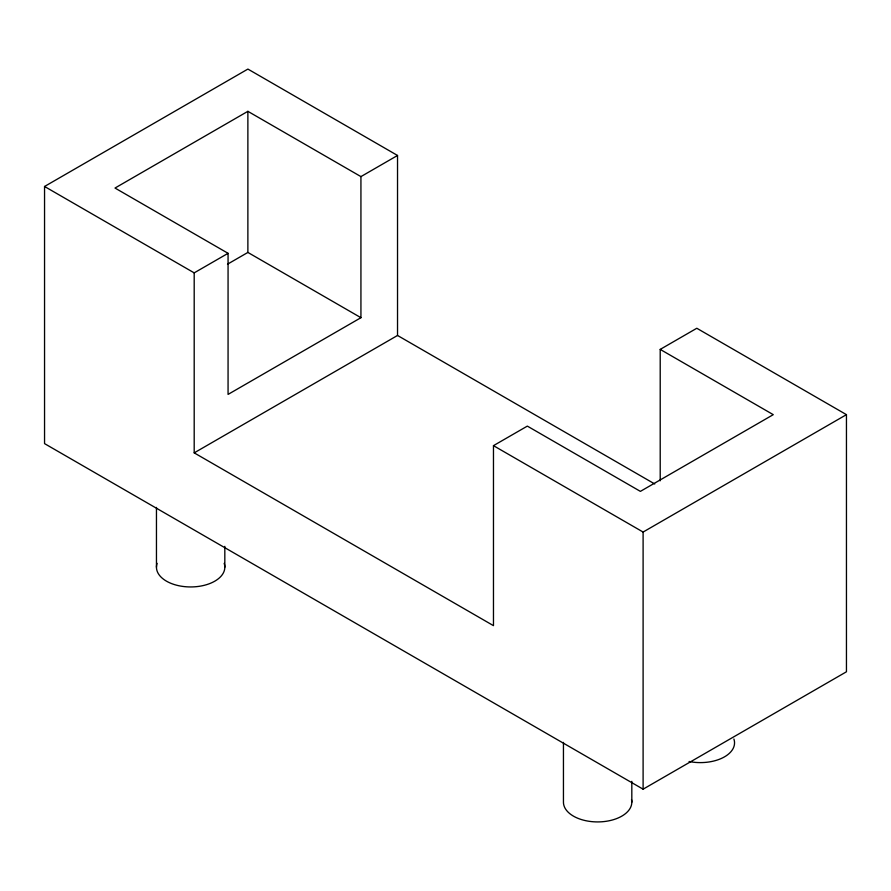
<?xml version="1.0" encoding="UTF-8"?>
<svg xmlns="http://www.w3.org/2000/svg" width="891" height="891" viewBox="0 0 891 891"><rect width="100%" height="100%" fill="white"/><g stroke="black" fill="none" stroke-linecap="round" stroke-linejoin="round"><path stroke-width="1.34" d="M660.209 480.806L660.209 349.395L696.807 328.256L846.45 414.649L846.45 671.781L643.102 789.181L44.55 443.618L44.55 186.475L247.898 69.075L397.531 155.468L397.531 335.462L654.74 483.969M247.876 111.33L115.006 188.046L228.063 253.322L228.063 394.412L360.933 317.697L360.933 176.607L247.876 111.33L247.876 252.431L360.933 317.697M44.55 186.475L194.193 272.869L228.063 253.322M360.933 176.607L397.531 155.468M227.528 264.181L247.876 252.431M194.193 272.869L194.193 452.862L397.531 335.462M194.193 452.862L493.469 625.649L493.469 445.656L527.338 426.11L640.384 491.375L773.265 414.66L660.209 349.395M493.469 445.656L643.102 532.05L846.45 414.649M643.102 532.05L643.102 789.181M631.819 781.329L631.819 802.178M563.446 742.392L563.446 802.178A34.181 19.736 0 0 0 599.866 821.881A34.181 19.736 0 0 0 631.519 799.606M224.822 546.35L224.822 567.211M156.46 507.413L156.46 567.211M733.883 739.018A34.181 19.736 0 0 1 722.79 757.773A34.181 19.736 0 0 1 689.077 761.504M224.164 563.357A34.181 19.736 0 0 1 190.641 586.946A34.181 19.736 0 0 1 157.117 563.357"/></g></svg>
